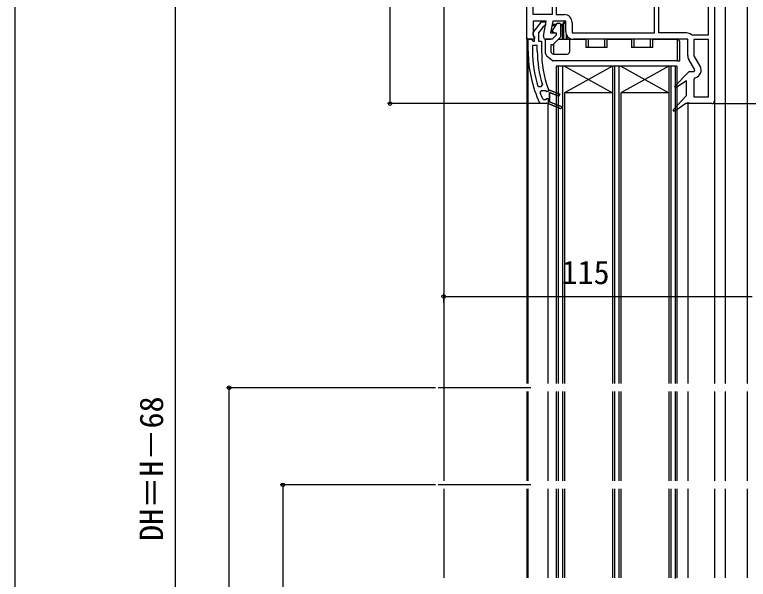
# Model space of a CAD drawing. Units: millimetres, scale not verified. Extents: x -525 to 525, y -783 to 779.
# Drawn here: x -525 to -251.4, y 139.8 to 350.5 of the extents above; entities that cross this region are included whole.
import ezdxf
from ezdxf.enums import TextEntityAlignment as Align

# ---------------------------------------------------------------- set-up
doc = ezdxf.new("R2010")
doc.units = ezdxf.units.MM
doc.header["$LTSCALE"] = 4
for name, color, linetype in [('0-2_YKK_11', 7, 'Continuous'), ('0-4_YKK_12', 2, 'Continuous'), ('0-5_YKK_13', 4, 'Continuous'), ('0-7_YKK_D', 6, 'Continuous'), ('0-8_YKK_ZWAK', 7, 'Continuous')]:
    doc.layers.add(name, color=color, linetype=linetype)
doc.styles.add('ＭＳ ゴシック', font='')
doc.styles.get('ＭＳ ゴシック').set_extended_font_data('MS Gothic')

msp = doc.modelspace()

# ---------------------------------------------------------------- linework, layer by layer
at = {"layer": '0-2_YKK_11'}
msp.add_line((-274.5, 343.699), (-284.8, 343.699), dxfattribs=at)
for points in [[(-334, 341.299), (-334, 413.299), (-322.134, 413.299), (-322, 413.377), (-319.095, 409.958), (-319.705, 409.44), (-322.016, 412.16)], [(-324, 389.299), (-281, 389.299), (-281, 386.799), (-284, 386.799), (-284, 382.599), (-266.4, 382.599), (-266.4, 386.799), (-268, 386.799), (-268, 389.299), (-264, 389.299), (-264, 318.299)], [(-331.6, 350.499), (-331.6, 387.699), (-326.367, 387.699), (-326.064, 387.597)], [(-324.959, 387.037), (-324.6, 386.557), (-324.6, 350.499), (-331.6, 350.499)], [(-286.4, 343.699), (-286.4, 386.899), (-323, 386.899), (-323, 350.499), (-320, 350.499)], [(-284.8, 343.699), (-284.8, 380.199), (-266.4, 380.199), (-266.4, 377.165), (-266.65, 376.732), (-266.65, 375.866), (-266.4, 375.433), (-266.4, 363.165), (-266.65, 362.732), (-266.65, 361.866), (-266.4, 361.433), (-266.4, 355.165), (-266.65, 354.732), (-266.65, 353.866), (-266.4, 353.433), (-266.4, 342.899), (-272.309, 342.899), (-272.631, 343.017)], [(-327.785, 342.473), (-326.793, 348.099), (-331.6, 348.099), (-331.6, 342.743), (-331.176, 342.064), (-331.142, 341.599), (-331.6, 341.299), (-332.5, 341.299), (-334, 341.299)], [(-331.591, 343.816), (-328.479, 347.799), (-327.004, 347.799), (-327.004, 346.698), (-327.479, 346.199), (-327.849, 346.007), (-329.604, 343.761), (-329.604, 340.599), (-328.504, 340.599), (-328.504, 336.932)], [(-319.5, 344.199), (-319.5, 348.099), (-324.356, 348.099), (-325.132, 343.699), (-323, 343.699), (-323, 342.799), (-324.5, 341.299), (-326.8, 341.299)], [(-317.1, 347.599), (-317.1, 343.699), (-286.4, 343.699)], [(-333.504, 336.932), (-333.504, 341.299), (-332.404, 341.299), (-331.908, 340.862), (-331.61, 340.599), (-331.204, 340.599), (-331.204, 341.999), (-331.404, 342.399)], [(-274, 335.273), (-274, 341.299), (-316.6, 341.299)], [(-266.4, 341.299), (-266.4, 319.699), (-271.6, 319.699), (-271.6, 326.487), (-271.213, 326.974)], [(-269.355, 331.249), (-271.6, 335.139), (-271.6, 341.299), (-266.4, 341.299)], [(-330.104, 336.932), (-330.104, 338.999), (-331.904, 338.999), (-331.904, 336.932)], [(-265, 317.299), (-274.71, 317.299), (-278.905, 314.348), (-279.423, 314.939), (-274.5, 320.299), (-274.5, 325.765), (-278.412, 323.144), (-278.916, 323.749), (-273.513, 329.299), (-271.655, 329.299), (-271.327, 329.866), (-273.611, 333.823)], [(-329.995, 324.054), (-329.517, 323.699), (-328.68, 323.699), (-328.203, 324.347)], [(-326.034, 322.917), (-326.004, 322.746), (-326.004, 322.299), (-325.504, 322.299), (-321.756, 320.808), (-322.052, 320.065), (-325.504, 321.438), (-325.504, 317.961), (-321.256, 316.271)], [(-321.256, 316.271), (-325.504, 317.961), (-325.504, 321.438), (-322.052, 320.065), (-321.756, 320.808), (-325.504, 322.299), (-326.004, 322.299), (-326.004, 321.799), (-326.594, 321.724), (-327.079, 322.099), (-327.104, 322.099), (-328.639, 322.099), (-329.108, 321.425)], [(-328.209, 319.2), (-327.751, 318.899), (-327.079, 318.899), (-326.594, 319.274), (-326.004, 319.199), (-326.004, 317.299), (-321.552, 315.528), (-326.004, 317.299), (-328.786, 317.299), (-329.239, 317.589)]]:
    msp.add_lwpolyline(points, dxfattribs=at)
for centre, radius, start, end in [((-320, 347.599), 2.9, 0.00001, 89.99999), ((-330.804, 343.199), 1, 141.91328, 233.13011), ((-326.8, 342.299), 1, 170.00002, 270), ((-316.6, 344.199), 2.9, 180.00001, 269.99999), ((-274.5, 340.799), 2.9, 49.88082, 90.00002), ((-287.504, 336.932), 46, 180.00001, 204.86598), ((-287.504, 336.932), 44.4, 179.99999, 196.86019), ((-287.504, 336.932), 42.6, 179.99999, 197.18277), ((-287.504, 336.932), 41, 179.99999, 199.98888), ((-271.1, 335.273), 2.9, 179.99998, 209.99999), ((-271.866, 329.799), 2.9, 283.0206, 30.00002), ((-287.504, 336.932), 44.4, 200.44221, 203.53922), ((-265, 318.299), 1, 270.00001, 359.99999), ((-321.404, 315.899), 0.4, 248.30059, 68.30061), ((-321.404, 315.899), 0.4, 248.30059, 68.30061)]:
    msp.add_arc(centre, radius, start, end, dxfattribs=at)
at = {"layer": '0-4_YKK_12'}
for p, q in [((-365, 436.249), (-365, 212.8)), ((-365, 436.249), (-365, 176.55)), ((-260, 381.8), (-259.998, 212.8)), ((-251.8, 379.8), (-251.8, 212.8)), ((-334, 341.799), (-334, 212.8)), ((-333.504, 212.8), (-333.504, 340.799)), ((-323.002, 331.3), (-323.002, 212.8)), ((-278.002, 331.299), (-323.002, 331.3)), ((-322.302, 331.3), (-322.302, 212.8)), ((-320.702, 331.3), (-320.702, 212.8)), ((-302.002, 331.299), (-320.002, 321.299)), ((-320.002, 331.299), (-302.002, 321.299)), ((-302.002, 331.299), (-302.002, 212.8)), ((-301.302, 331.299), (-301.302, 212.8)), ((-299.702, 331.299), (-299.702, 212.8)), ((-281.002, 331.299), (-299.002, 321.299)), ((-299.002, 331.299), (-281.002, 321.299)), ((-281.002, 331.299), (-281.002, 212.8)), ((-280.302, 331.299), (-280.302, 212.8)), ((-278.702, 331.299), (-278.702, 212.8)), ((-278.002, 331.299), (-278.002, 212.8)), ((-320.002, 321.299), (-320.002, 212.8)), ((-302.002, 321.299), (-320.002, 321.299)), ((-299.002, 321.299), (-299.002, 212.8)), ((-281.002, 321.299), (-299.002, 321.299)), ((-274, 317.799), (-274, 212.8)), ((-264, 318.299), (-264, 212.8)), ((-326.004, 212.8), (-326.004, 317.299)), ((-332.486, 211.3), (-367.107, 211.3)), ((-334, 209.895), (-334, 176.55)), ((-333.504, 176.55), (-333.504, 209.895)), ((-326.004, 176.55), (-326.004, 209.895)), ((-323.002, 209.895), (-323.002, 176.55)), ((-322.302, 209.895), (-322.302, 176.55)), ((-320.702, 209.895), (-320.702, 176.55)), ((-320.002, 209.895), (-320.002, 176.55)), ((-302.002, 209.895), (-302.002, 176.55)), ((-301.302, 209.895), (-301.302, 176.55)), ((-299.702, 209.895), (-299.702, 176.55)), ((-299.002, 209.895), (-299.002, 176.55)), ((-281.002, 209.895), (-281.002, 176.55)), ((-280.302, 209.895), (-280.302, 176.55)), ((-278.702, 209.895), (-278.702, 176.55)), ((-278.002, 209.895), (-278.002, 176.55)), ((-274, 209.895), (-274, 176.55)), ((-264, 209.895), (-264, 176.55)), ((-259.998, 209.895), (-259.997, 176.55)), ((-251.8, 209.895), (-251.8, 176.55)), ((-332.486, 175.05), (-367.107, 175.05)), ((-365, 173.562), (-365, 140.3)), ((-334, 173.562), (-334, 140.3)), ((-333.504, 140.3), (-333.504, 173.562)), ((-326.004, 140.3), (-326.004, 173.562)), ((-323.002, 173.562), (-323.002, 140.3)), ((-322.302, 173.562), (-322.302, 140.3)), ((-320.702, 173.562), (-320.702, 140.3)), ((-320.002, 173.562), (-320.002, 140.3)), ((-302.002, 173.562), (-302.002, 140.3)), ((-301.302, 173.562), (-301.302, 140.3)), ((-299.702, 173.562), (-299.702, 140.3)), ((-299.002, 173.562), (-299.002, 140.3)), ((-281.002, 173.562), (-281.002, 140.3)), ((-280.302, 173.562), (-280.302, 140.3)), ((-278.702, 173.562), (-278.702, 140.112)), ((-278.002, 173.562), (-278.002, 140.3)), ((-274, 173.562), (-274, 140.3)), ((-264, 173.562), (-264, 140.3)), ((-259.997, 173.562), (-259.997, 140.3)), ((-251.8, 173.562), (-251.8, 140.3))]:
    msp.add_line(p, q, dxfattribs=at)
at = {"layer": '0-5_YKK_13'}
for p, q in [((-319.498, 347.599), (-320.198, 347.599)), ((-324.636, 346.499), (-323.168, 346.499)), ((-322.958, 346.799), (-324.583, 346.799)), ((-324.462, 344.651), (-322.697, 347.172)), ((-322.451, 347.299), (-321.798, 347.299)), ((-321.498, 346.999), (-321.498, 342.178)), ((-320.798, 346.799), (-321.498, 346.799)), ((-321.498, 346.499), (-320.798, 346.499)), ((-320.798, 346.499), (-320.798, 346.799)), ((-320.498, 347.299), (-320.498, 341.599)), ((-320.198, 347.299), (-320.498, 347.299)), ((-320.198, 341.599), (-320.198, 347.299)), ((-324.498, 344.215), (-324.498, 344.536)), ((-323.805, 343.699), (-324.398, 344.042)), ((-319.298, 343.141), (-319.298, 341.299)), ((-318.998, 341.299), (-318.998, 342.572)), ((-326.998, 341.32), (-326.998, 341.299)), ((-326.798, 341.299), (-326.998, 341.299)), ((-326.998, 336.02), (-326.998, 341.099)), ((-326.798, 341.299), (-325.205, 341.299)), ((-324.377, 339.299), (-324.798, 339.299)), ((-321.645, 341.825), (-324.023, 339.446)), ((-323.998, 339.471), (-323.998, 335.799)), ((-322.17, 341.299), (-317.998, 341.299)), ((-320.498, 341.599), (-320.198, 341.599)), ((-317.998, 341.299), (-311.998, 341.299)), ((-317.998, 336.799), (-317.998, 341.299)), ((-311.998, 341.299), (-311.998, 338.299)), ((-304.998, 341.299), (-304.998, 338.299)), ((-303.998, 341.299), (-304.998, 341.299)), ((-303.998, 341.299), (-294.998, 341.299)), ((-303.998, 338.299), (-303.998, 341.299)), ((-294.998, 341.299), (-294.998, 338.299)), ((-287.998, 341.299), (-287.998, 338.299)), ((-286.998, 341.299), (-287.998, 341.299)), ((-286.998, 341.299), (-277.998, 341.299)), ((-286.998, 338.299), (-286.998, 341.299)), ((-277.998, 341.299), (-277.998, 333.299)), ((-276.998, 333.299), (-276.998, 340.299)), ((-324.998, 339.099), (-324.998, 336.799)), ((-303.998, 338.299), (-311.998, 338.299)), ((-286.998, 338.299), (-294.998, 338.299)), ((-324.58, 333.365), (-326.435, 334.849)), ((-323.998, 335.799), (-318.998, 335.799)), ((-277.998, 333.299), (-324.393, 333.299)), ((-277.998, 333.299), (-276.998, 333.299))]:
    msp.add_line(p, q, dxfattribs=at)
for points in [[(-320.198, 347.599), (-320.198, 347.299), (-319.498, 347.299)], [(-320.498, 346.499), (-320.798, 346.499), (-320.798, 341.299)], [(-310.998, 338.299), (-310.998, 341.299), (-311.998, 341.299)], [(-293.998, 338.299), (-293.998, 341.299), (-294.998, 341.299)]]:
    msp.add_lwpolyline(points, dxfattribs=at)
for centre, radius, start, end in [((-320.198, 347.299), 0.3, 90, 180), ((-322.451, 346.999), 0.3, 90, 145), ((-321.798, 346.999), 0.3, 0, 90), ((-320.798, 347.099), 0.3, 270, 0), ((-324.298, 344.536), 0.2, 145, 180), ((-324.298, 344.215), 0.2, 180, 240), ((-321.998, 342.178), 0.5, 315, 0), ((-326.798, 341.099), 0.2, 90, 180), ((-324.798, 339.099), 0.2, 90, 180), ((-324.377, 339.799), 0.5, 270, 315), ((-320.798, 341.599), 0.3, 270, 0), ((-320.798, 341.599), 0.6, 330, 0), ((-277.998, 340.299), 1, 0, 90), ((-323.998, 336.799), 1, 180, 270), ((-318.998, 336.799), 1, 270, 0), ((-325.498, 336.02), 1.5, 180, 231.34019), ((-324.393, 333.599), 0.3, 231.34019, 270)]:
    msp.add_arc(centre, radius, start, end, dxfattribs=at)
at = {"layer": '0-7_YKK_D'}
for p, q in [((-385, 317.299), (-385, 413.299)), ((-465, -8.2), (-465, 402.799)), ((-328.051, 317.299), (-386, 317.299)), ((-264, 317.299), (-68, 317.299)), ((-365.005, 243.059), (-365.005, 246.3)), ((-365.005, 245.3), (-250, 245.3)), ((-368.107, 211.3), (-446, 211.3)), ((-445, -18.7), (-445, 211.3)), ((-368.107, 175.05), (-426, 175.05)), ((-425, 175.05), (-425, -18.7))]:
    msp.add_line(p, q, dxfattribs=at)
for centre in [(-385, 317.299), (-365.005, 245.3), (-445, 211.3), (-425, 175.05)]:
    msp.add_circle(centre, 0.637, dxfattribs=at)
at = {"layer": '0-8_YKK_ZWAK'}
msp.add_line((-525, 747.3), (-525, -782.7), dxfattribs=at)

# ---------------------------------------------------------------- texts
at = {"layer": '0-7_YKK_D', "style": 'ＭＳ ゴシック'}
msp.add_text('115', height=8.798, dxfattribs=at).set_placement((-321.07, 247.3), align=Align.BOTTOM_LEFT)
msp.add_text('DH＝H－68', height=8.798, rotation=90, dxfattribs=at).set_placement((-467, 154.107), align=Align.BOTTOM_LEFT)

doc.saveas('drawing.dxf')
